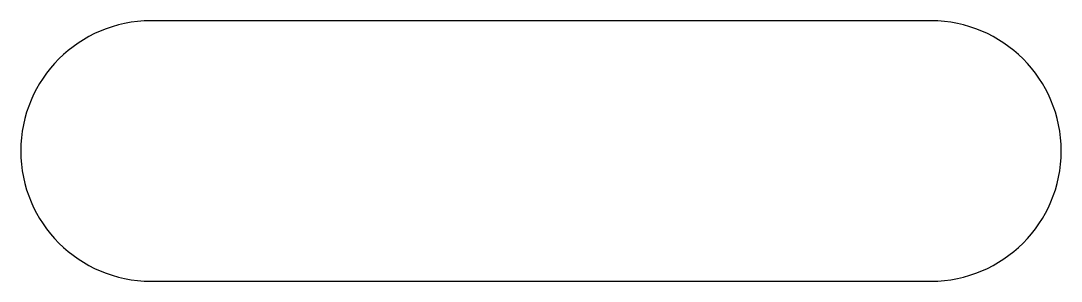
# Model space of a CAD drawing. Header units: millimetres. Extents: x -10 to 70, y 0 to 20.
import ezdxf

# ---------------------------------------------------------------- set-up
doc = ezdxf.new("R2010")
doc.units = ezdxf.units.MM

msp = doc.modelspace()

# ---------------------------------------------------------------- linework, layer by layer
msp.add_lwpolyline([(0, 0), (60, 0, 1), (60, 20), (0, 20, 1)], format="xyb", close=True)

doc.saveas('drawing.dxf')
